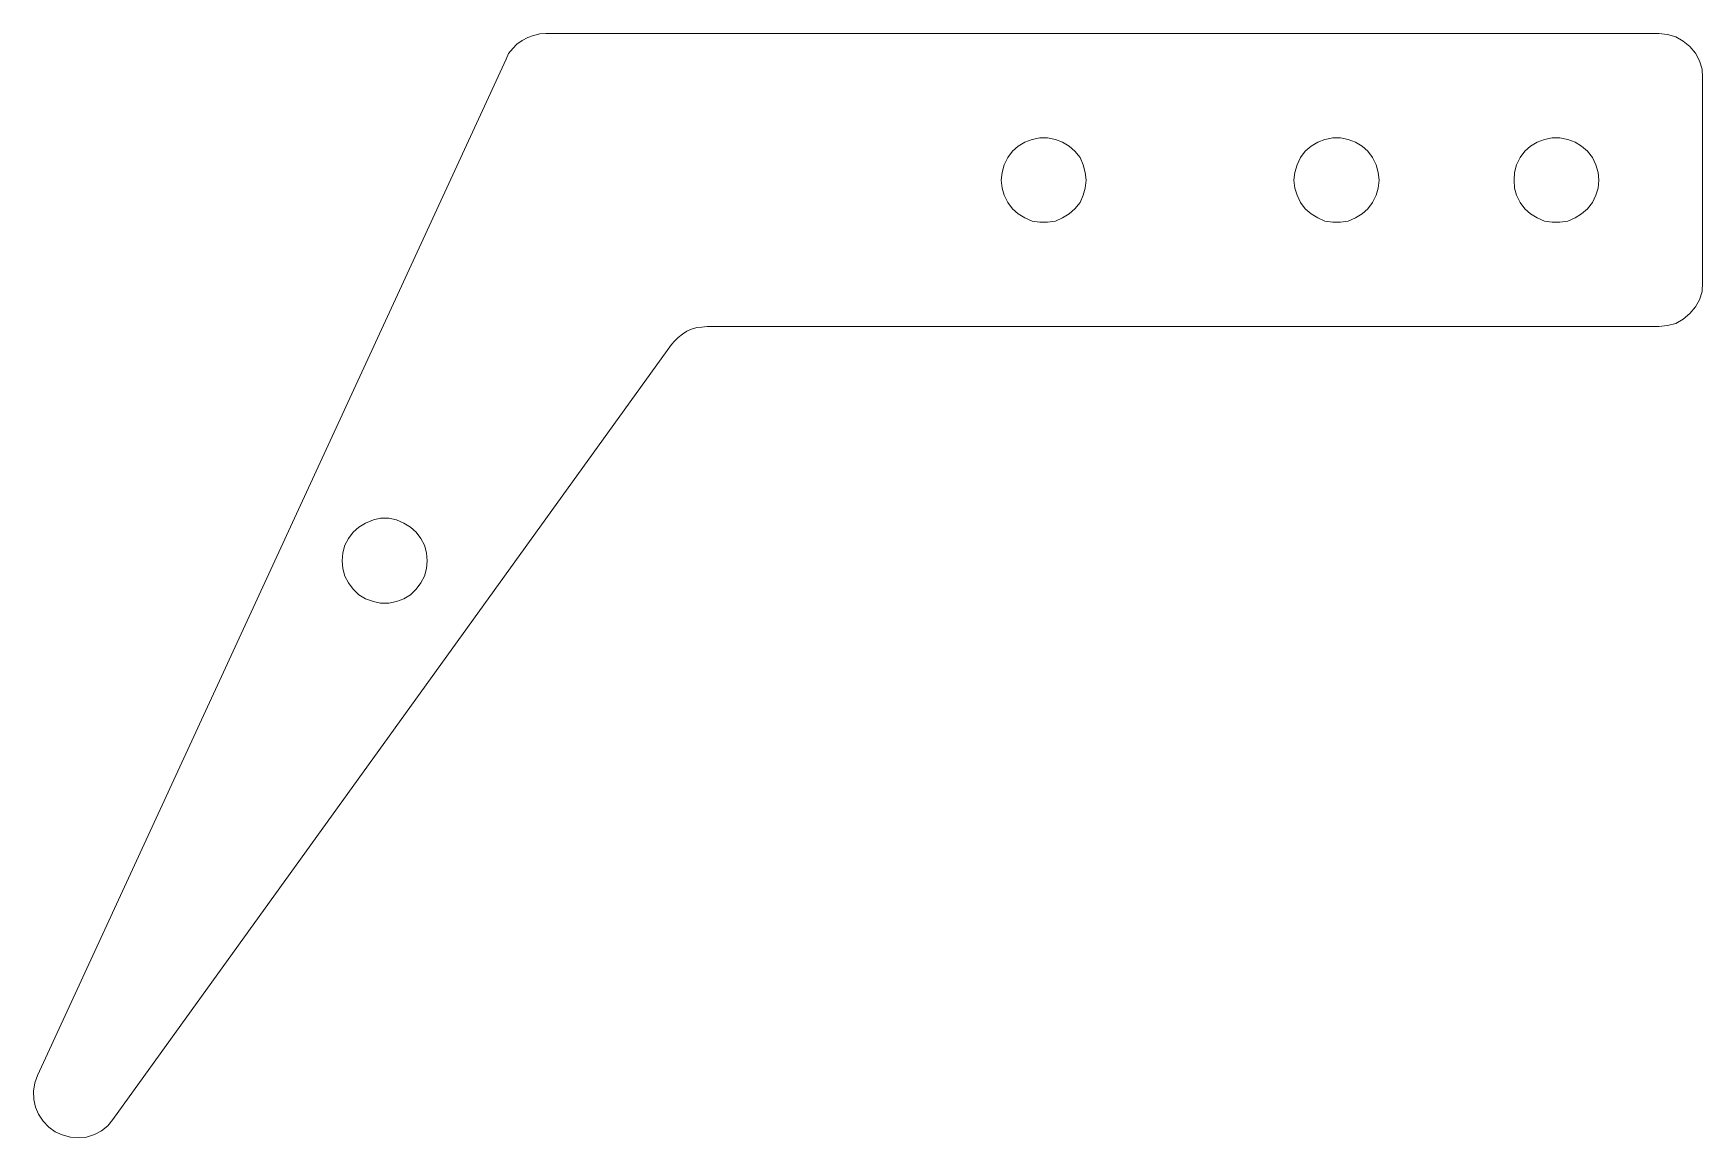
# Model space of a CAD drawing. Header units: millimetres. Extents: x 52 to 166, y 175 to 250.
import ezdxf

# ---------------------------------------------------------------- set-up
doc = ezdxf.new("R2010")
doc.units = ezdxf.units.MM
doc.header["$MEASUREMENT"] = 0
doc.layers.add('Calque 1', color=7, linetype='Continuous', lineweight=0)

msp = doc.modelspace()

# ---------------------------------------------------------------- linework, layer by layer
at = {"layer": 'Calque 1', "color": 7, "lineweight": 9}
for points, knots in [([(86.64, 249.87), (86.64, 249.87), (86.22, 249.84), (86.22, 249.84), (86.22, 249.84), (85.8, 249.73), (85.8, 249.73), (85.8, 249.73), (85.41, 249.59), (85.41, 249.59), (85.41, 249.59), (85.02, 249.38), (85.02, 249.38), (85.02, 249.38), (84.67, 249.13), (84.67, 249.13), (84.67, 249.13), (84.38, 248.85), (84.38, 248.85), (84.38, 248.85), (84.1, 248.5), (84.1, 248.5), (84.1, 248.5), (83.93, 248.11), (83.93, 248.11)], [0, 0, 0, 0, 1, 1, 1, 2, 2, 2, 3, 3, 3, 4, 4, 4, 5, 5, 5, 6, 6, 6, 7, 7, 7, 8, 8, 8, 8]), ([(165.63, 246.87), (165.63, 246.87), (165.59, 247.44), (165.59, 247.44), (165.59, 247.44), (165.42, 248), (165.42, 248), (165.42, 248), (165.14, 248.53), (165.14, 248.53), (165.14, 248.53), (164.75, 248.99), (164.75, 248.99), (164.75, 248.99), (164.29, 249.34), (164.29, 249.34), (164.29, 249.34), (163.79, 249.63), (163.79, 249.63), (163.79, 249.63), (163.23, 249.8), (163.23, 249.8), (163.23, 249.8), (162.63, 249.87), (162.63, 249.87)], [0, 0, 0, 0, 1, 1, 1, 2, 2, 2, 3, 3, 3, 4, 4, 4, 5, 5, 5, 6, 6, 6, 7, 7, 7, 8, 8, 8, 8]), ([(123.54, 239.85), (123.54, 239.85), (123.47, 240.38), (123.47, 240.38), (123.47, 240.38), (123.33, 240.91), (123.33, 240.91), (123.33, 240.91), (123.12, 241.41), (123.12, 241.41), (123.12, 241.41), (122.77, 241.83), (122.77, 241.83), (122.77, 241.83), (122.38, 242.18), (122.38, 242.18), (122.38, 242.18), (121.92, 242.46), (121.92, 242.46), (121.92, 242.46), (121.43, 242.64), (121.43, 242.64), (121.43, 242.64), (120.9, 242.75), (120.9, 242.75), (120.9, 242.75), (120.37, 242.75), (120.37, 242.75), (120.37, 242.75), (119.84, 242.64), (119.84, 242.64), (119.84, 242.64), (119.34, 242.46), (119.34, 242.46), (119.34, 242.46), (118.89, 242.18), (118.89, 242.18), (118.89, 242.18), (118.5, 241.83), (118.5, 241.83), (118.5, 241.83), (118.18, 241.41), (118.18, 241.41), (118.18, 241.41), (117.93, 240.91), (117.93, 240.91), (117.93, 240.91), (117.79, 240.38), (117.79, 240.38), (117.79, 240.38), (117.72, 239.85), (117.72, 239.85), (117.72, 239.85), (117.79, 239.32), (117.79, 239.32), (117.79, 239.32), (117.93, 238.83), (117.93, 238.83), (117.93, 238.83), (118.18, 238.34), (118.18, 238.34), (118.18, 238.34), (118.5, 237.91), (118.5, 237.91), (118.5, 237.91), (118.89, 237.56), (118.89, 237.56), (118.89, 237.56), (119.34, 237.28), (119.34, 237.28), (119.34, 237.28), (119.84, 237.07), (119.84, 237.07), (119.84, 237.07), (120.37, 237), (120.37, 237), (120.37, 237), (120.9, 237), (120.9, 237), (120.9, 237), (121.43, 237.07), (121.43, 237.07), (121.43, 237.07), (121.92, 237.28), (121.92, 237.28), (121.92, 237.28), (122.38, 237.56), (122.38, 237.56), (122.38, 237.56), (122.77, 237.91), (122.77, 237.91), (122.77, 237.91), (123.12, 238.34), (123.12, 238.34), (123.12, 238.34), (123.33, 238.83), (123.33, 238.83), (123.33, 238.83), (123.47, 239.32), (123.47, 239.32), (123.47, 239.32), (123.54, 239.85), (123.54, 239.85)], [0, 0, 0, 0, 1, 1, 1, 2, 2, 2, 3, 3, 3, 4, 4, 4, 5, 5, 5, 6, 6, 6, 7, 7, 7, 8, 8, 8, 9, 9, 9, 10, 10, 10, 11, 11, 11, 12, 12, 12, 13, 13, 13, 14, 14, 14, 15, 15, 15, 16, 16, 16, 17, 17, 17, 18, 18, 18, 19, 19, 19, 20, 20, 20, 21, 21, 21, 22, 22, 22, 23, 23, 23, 24, 24, 24, 25, 25, 25, 26, 26, 26, 27, 27, 27, 28, 28, 28, 29, 29, 29, 30, 30, 30, 31, 31, 31, 32, 32, 32, 33, 33, 33, 34, 34, 34, 34]), ([(143.55, 239.85), (143.55, 239.85), (143.47, 240.38), (143.47, 240.38), (143.47, 240.38), (143.33, 240.91), (143.33, 240.91), (143.33, 240.91), (143.09, 241.41), (143.09, 241.41), (143.09, 241.41), (142.77, 241.83), (142.77, 241.83), (142.77, 241.83), (142.38, 242.18), (142.38, 242.18), (142.38, 242.18), (141.92, 242.46), (141.92, 242.46), (141.92, 242.46), (141.43, 242.64), (141.43, 242.64), (141.43, 242.64), (140.9, 242.75), (140.9, 242.75), (140.9, 242.75), (140.37, 242.75), (140.37, 242.75), (140.37, 242.75), (139.84, 242.64), (139.84, 242.64), (139.84, 242.64), (139.35, 242.46), (139.35, 242.46), (139.35, 242.46), (138.89, 242.18), (138.89, 242.18), (138.89, 242.18), (138.5, 241.83), (138.5, 241.83), (138.5, 241.83), (138.18, 241.41), (138.18, 241.41), (138.18, 241.41), (137.94, 240.91), (137.94, 240.91), (137.94, 240.91), (137.79, 240.38), (137.79, 240.38), (137.79, 240.38), (137.72, 239.85), (137.72, 239.85), (137.72, 239.85), (137.79, 239.32), (137.79, 239.32), (137.79, 239.32), (137.94, 238.83), (137.94, 238.83), (137.94, 238.83), (138.18, 238.34), (138.18, 238.34), (138.18, 238.34), (138.5, 237.91), (138.5, 237.91), (138.5, 237.91), (138.89, 237.56), (138.89, 237.56), (138.89, 237.56), (139.35, 237.28), (139.35, 237.28), (139.35, 237.28), (139.84, 237.07), (139.84, 237.07), (139.84, 237.07), (140.37, 237), (140.37, 237), (140.37, 237), (140.9, 237), (140.9, 237), (140.9, 237), (141.43, 237.07), (141.43, 237.07), (141.43, 237.07), (141.92, 237.28), (141.92, 237.28), (141.92, 237.28), (142.38, 237.56), (142.38, 237.56), (142.38, 237.56), (142.77, 237.91), (142.77, 237.91), (142.77, 237.91), (143.09, 238.34), (143.09, 238.34), (143.09, 238.34), (143.33, 238.83), (143.33, 238.83), (143.33, 238.83), (143.47, 239.32), (143.47, 239.32), (143.47, 239.32), (143.55, 239.85), (143.55, 239.85)], [0, 0, 0, 0, 1, 1, 1, 2, 2, 2, 3, 3, 3, 4, 4, 4, 5, 5, 5, 6, 6, 6, 7, 7, 7, 8, 8, 8, 9, 9, 9, 10, 10, 10, 11, 11, 11, 12, 12, 12, 13, 13, 13, 14, 14, 14, 15, 15, 15, 16, 16, 16, 17, 17, 17, 18, 18, 18, 19, 19, 19, 20, 20, 20, 21, 21, 21, 22, 22, 22, 23, 23, 23, 24, 24, 24, 25, 25, 25, 26, 26, 26, 27, 27, 27, 28, 28, 28, 29, 29, 29, 30, 30, 30, 31, 31, 31, 32, 32, 32, 33, 33, 33, 34, 34, 34, 34]), ([(158.54, 239.85), (158.54, 239.85), (158.5, 240.38), (158.5, 240.38), (158.5, 240.38), (158.33, 240.91), (158.33, 240.91), (158.33, 240.91), (158.11, 241.41), (158.11, 241.41), (158.11, 241.41), (157.76, 241.83), (157.76, 241.83), (157.76, 241.83), (157.37, 242.18), (157.37, 242.18), (157.37, 242.18), (156.92, 242.46), (156.92, 242.46), (156.92, 242.46), (156.42, 242.64), (156.42, 242.64), (156.42, 242.64), (155.89, 242.75), (155.89, 242.75), (155.89, 242.75), (155.36, 242.75), (155.36, 242.75), (155.36, 242.75), (154.83, 242.64), (154.83, 242.64), (154.83, 242.64), (154.34, 242.46), (154.34, 242.46), (154.34, 242.46), (153.88, 242.18), (153.88, 242.18), (153.88, 242.18), (153.49, 241.83), (153.49, 241.83), (153.49, 241.83), (153.18, 241.41), (153.18, 241.41), (153.18, 241.41), (152.93, 240.91), (152.93, 240.91), (152.93, 240.91), (152.79, 240.38), (152.79, 240.38), (152.79, 240.38), (152.75, 239.85), (152.75, 239.85), (152.75, 239.85), (152.79, 239.32), (152.79, 239.32), (152.79, 239.32), (152.93, 238.83), (152.93, 238.83), (152.93, 238.83), (153.18, 238.34), (153.18, 238.34), (153.18, 238.34), (153.49, 237.91), (153.49, 237.91), (153.49, 237.91), (153.88, 237.56), (153.88, 237.56), (153.88, 237.56), (154.34, 237.28), (154.34, 237.28), (154.34, 237.28), (154.83, 237.07), (154.83, 237.07), (154.83, 237.07), (155.36, 237), (155.36, 237), (155.36, 237), (155.89, 237), (155.89, 237), (155.89, 237), (156.42, 237.07), (156.42, 237.07), (156.42, 237.07), (156.92, 237.28), (156.92, 237.28), (156.92, 237.28), (157.37, 237.56), (157.37, 237.56), (157.37, 237.56), (157.76, 237.91), (157.76, 237.91), (157.76, 237.91), (158.11, 238.34), (158.11, 238.34), (158.11, 238.34), (158.33, 238.83), (158.33, 238.83), (158.33, 238.83), (158.5, 239.32), (158.5, 239.32), (158.5, 239.32), (158.54, 239.85), (158.54, 239.85)], [0, 0, 0, 0, 1, 1, 1, 2, 2, 2, 3, 3, 3, 4, 4, 4, 5, 5, 5, 6, 6, 6, 7, 7, 7, 8, 8, 8, 9, 9, 9, 10, 10, 10, 11, 11, 11, 12, 12, 12, 13, 13, 13, 14, 14, 14, 15, 15, 15, 16, 16, 16, 17, 17, 17, 18, 18, 18, 19, 19, 19, 20, 20, 20, 21, 21, 21, 22, 22, 22, 23, 23, 23, 24, 24, 24, 25, 25, 25, 26, 26, 26, 27, 27, 27, 28, 28, 28, 29, 29, 29, 30, 30, 30, 31, 31, 31, 32, 32, 32, 33, 33, 33, 34, 34, 34, 34]), ([(162.63, 229.87), (162.63, 229.87), (163.23, 229.94), (163.23, 229.94), (163.23, 229.94), (163.79, 230.08), (163.79, 230.08), (163.79, 230.08), (164.29, 230.36), (164.29, 230.36), (164.29, 230.36), (164.75, 230.75), (164.75, 230.75), (164.75, 230.75), (165.14, 231.21), (165.14, 231.21), (165.14, 231.21), (165.42, 231.7), (165.42, 231.7), (165.42, 231.7), (165.59, 232.27), (165.59, 232.27), (165.59, 232.27), (165.63, 232.87), (165.63, 232.87)], [0, 0, 0, 0, 1, 1, 1, 2, 2, 2, 3, 3, 3, 4, 4, 4, 5, 5, 5, 6, 6, 6, 7, 7, 7, 8, 8, 8, 8]), ([(95.21, 228.64), (95.21, 228.64), (95.43, 228.88), (95.43, 228.88), (95.43, 228.88), (95.67, 229.13), (95.67, 229.13), (95.67, 229.13), (95.96, 229.34), (95.96, 229.34), (95.96, 229.34), (96.27, 229.55), (96.27, 229.55), (96.27, 229.55), (96.59, 229.69), (96.59, 229.69), (96.59, 229.69), (96.94, 229.8), (96.94, 229.8), (96.94, 229.8), (97.3, 229.83), (97.3, 229.83), (97.3, 229.83), (97.65, 229.87), (97.65, 229.87)], [0, 0, 0, 0, 1, 1, 1, 2, 2, 2, 3, 3, 3, 4, 4, 4, 5, 5, 5, 6, 6, 6, 7, 7, 7, 8, 8, 8, 8]), ([(78.53, 213.89), (78.53, 213.89), (78.49, 214.42), (78.49, 214.42), (78.49, 214.42), (78.35, 214.95), (78.35, 214.95), (78.35, 214.95), (78.1, 215.41), (78.1, 215.41), (78.1, 215.41), (77.79, 215.83), (77.79, 215.83), (77.79, 215.83), (77.4, 216.18), (77.4, 216.18), (77.4, 216.18), (76.94, 216.46), (76.94, 216.46), (76.94, 216.46), (76.45, 216.68), (76.45, 216.68), (76.45, 216.68), (75.92, 216.78), (75.92, 216.78), (75.92, 216.78), (75.35, 216.78), (75.35, 216.78), (75.35, 216.78), (74.86, 216.68), (74.86, 216.68), (74.86, 216.68), (74.33, 216.46), (74.33, 216.46), (74.33, 216.46), (73.87, 216.18), (73.87, 216.18), (73.87, 216.18), (73.48, 215.83), (73.48, 215.83), (73.48, 215.83), (73.17, 215.41), (73.17, 215.41), (73.17, 215.41), (72.92, 214.95), (72.92, 214.95), (72.92, 214.95), (72.78, 214.42), (72.78, 214.42), (72.78, 214.42), (72.74, 213.89), (72.74, 213.89), (72.74, 213.89), (72.78, 213.36), (72.78, 213.36), (72.78, 213.36), (72.92, 212.83), (72.92, 212.83), (72.92, 212.83), (73.17, 212.37), (73.17, 212.37), (73.17, 212.37), (73.48, 211.95), (73.48, 211.95), (73.48, 211.95), (73.87, 211.56), (73.87, 211.56), (73.87, 211.56), (74.33, 211.28), (74.33, 211.28), (74.33, 211.28), (74.86, 211.1), (74.86, 211.1), (74.86, 211.1), (75.35, 211), (75.35, 211), (75.35, 211), (75.92, 211), (75.92, 211), (75.92, 211), (76.45, 211.1), (76.45, 211.1), (76.45, 211.1), (76.94, 211.28), (76.94, 211.28), (76.94, 211.28), (77.4, 211.56), (77.4, 211.56), (77.4, 211.56), (77.79, 211.95), (77.79, 211.95), (77.79, 211.95), (78.1, 212.37), (78.1, 212.37), (78.1, 212.37), (78.35, 212.83), (78.35, 212.83), (78.35, 212.83), (78.49, 213.36), (78.49, 213.36), (78.49, 213.36), (78.53, 213.89), (78.53, 213.89)], [0, 0, 0, 0, 1, 1, 1, 2, 2, 2, 3, 3, 3, 4, 4, 4, 5, 5, 5, 6, 6, 6, 7, 7, 7, 8, 8, 8, 9, 9, 9, 10, 10, 10, 11, 11, 11, 12, 12, 12, 13, 13, 13, 14, 14, 14, 15, 15, 15, 16, 16, 16, 17, 17, 17, 18, 18, 18, 19, 19, 19, 20, 20, 20, 21, 21, 21, 22, 22, 22, 23, 23, 23, 24, 24, 24, 25, 25, 25, 26, 26, 26, 27, 27, 27, 28, 28, 28, 29, 29, 29, 30, 30, 30, 31, 31, 31, 32, 32, 32, 33, 33, 33, 34, 34, 34, 34]), ([(51.93, 178.75), (51.93, 178.75), (51.75, 178.26), (51.75, 178.26), (51.75, 178.26), (51.65, 177.69), (51.65, 177.69), (51.65, 177.69), (51.68, 177.13), (51.68, 177.13), (51.68, 177.13), (51.79, 176.6), (51.79, 176.6), (51.79, 176.6), (52, 176.11), (52, 176.11), (52, 176.11), (52.32, 175.65), (52.32, 175.65), (52.32, 175.65), (52.7, 175.22), (52.7, 175.22), (52.7, 175.22), (53.13, 174.91), (53.13, 174.91), (53.13, 174.91), (53.62, 174.7), (53.62, 174.7), (53.62, 174.7), (54.19, 174.55), (54.19, 174.55), (54.19, 174.55), (54.72, 174.52), (54.72, 174.52), (54.72, 174.52), (55.28, 174.55), (55.28, 174.55), (55.28, 174.55), (55.81, 174.73), (55.81, 174.73), (55.81, 174.73), (56.3, 174.98), (56.3, 174.98), (56.3, 174.98), (56.73, 175.33), (56.73, 175.33), (56.73, 175.33), (57.08, 175.75), (57.08, 175.75)], [0, 0, 0, 0, 1, 1, 1, 2, 2, 2, 3, 3, 3, 4, 4, 4, 5, 5, 5, 6, 6, 6, 7, 7, 7, 8, 8, 8, 9, 9, 9, 10, 10, 10, 11, 11, 11, 12, 12, 12, 13, 13, 13, 14, 14, 14, 15, 15, 15, 16, 16, 16, 16])]:
    msp.add_open_spline(points, degree=3, knots=knots, dxfattribs=at)
for points in [[(162.63, 249.87), (162.63, 249.87), (86.64, 249.87), (86.64, 249.87)], [(83.93, 248.11), (83.93, 248.11), (51.93, 178.75), (51.93, 178.75)], [(165.63, 232.87), (165.63, 232.87), (165.63, 246.87), (165.63, 246.87)], [(97.65, 229.87), (97.65, 229.87), (162.63, 229.87), (162.63, 229.87)], [(57.08, 175.75), (57.08, 175.75), (95.21, 228.64), (95.21, 228.64)]]:
    msp.add_open_spline(points, degree=3, dxfattribs=at)

doc.saveas('drawing.dxf')
